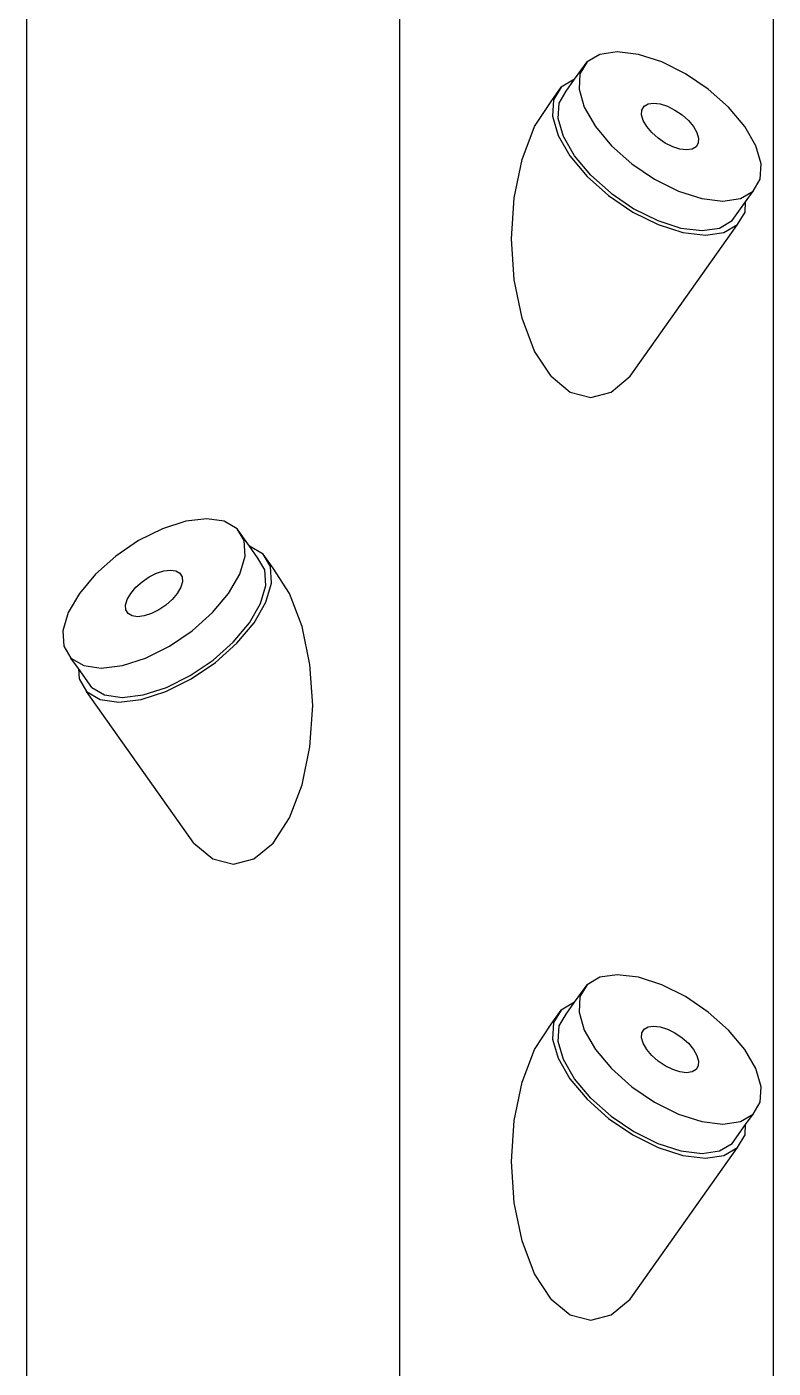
# Model space of a CAD drawing. Header units: metres. Extents: x -175 to 101, y -7 to 93.
# Drawn here: x 2.761 to 2.9406, y 1.602 to 1.9247 of the extents above; entities that cross this region are included whole.
import ezdxf

# ---------------------------------------------------------------- set-up
doc = ezdxf.new("R2010")
doc.units = ezdxf.units.M

msp = doc.modelspace()

# ---------------------------------------------------------------- linework, layer by layer
for p, q in [((2.76103, 0.0428), (2.76103, 1.98869)), ((2.85083, 0.0428), (2.85083, 1.98869)), ((2.94064, 1.98869), (2.94064, 0.0428)), ((2.89891, 1.91807), (2.89584, 1.91628)), ((2.90312, 1.91869), (2.89891, 1.91807)), ((2.9082, 1.91807), (2.90312, 1.91869)), ((2.91381, 1.91628), (2.9082, 1.91807)), ((2.89285, 1.91209), (2.89584, 1.91628)), ((2.89584, 1.91628), (2.89414, 1.91343)), ((2.91954, 1.91343), (2.91381, 1.91628)), ((2.89285, 1.91209), (2.8896, 1.91018)), ((2.89084, 1.90921), (2.89285, 1.91209)), ((2.89288, 1.91209), (2.89285, 1.91209)), ((2.89414, 1.91343), (2.89392, 1.90971)), ((2.92503, 1.90971), (2.91954, 1.91343)), ((2.88718, 1.90677), (2.8896, 1.91018)), ((2.88779, 1.90715), (2.88755, 1.9032)), ((2.8896, 1.91018), (2.88779, 1.90715)), ((2.88914, 1.90635), (2.89084, 1.90921)), ((2.89392, 1.90971), (2.89519, 1.90537)), ((2.92988, 1.90537), (2.92503, 1.90971)), ((2.88323, 1.9007), (2.88718, 1.90677)), ((2.88892, 1.90263), (2.88914, 1.90635)), ((2.89519, 1.90537), (2.89786, 1.90073)), ((2.90898, 1.90353), (2.90905, 1.90469)), ((2.90905, 1.90469), (2.90958, 1.90559)), ((2.90958, 1.90559), (2.91054, 1.90615)), ((2.91054, 1.90615), (2.91185, 1.90634)), ((2.91185, 1.90634), (2.91344, 1.90615)), ((2.91344, 1.90615), (2.91519, 1.90559)), ((2.91519, 1.90559), (2.91699, 1.90469)), ((2.91699, 1.90469), (2.9187, 1.90353)), ((2.93378, 1.90073), (2.92988, 1.90537)), ((2.8802, 1.8928), (2.88323, 1.9007)), ((2.88755, 1.9032), (2.8889, 1.89859)), ((2.89019, 1.8983), (2.88892, 1.90263)), ((2.89786, 1.90073), (2.90176, 1.89608)), ((2.90937, 1.90218), (2.90898, 1.90353)), ((2.91021, 1.90073), (2.90937, 1.90218)), ((2.91143, 1.89927), (2.91021, 1.90073)), ((2.9187, 1.90353), (2.92022, 1.90218)), ((2.92022, 1.90218), (2.92144, 1.90073)), ((2.92144, 1.90073), (2.92227, 1.89927)), ((2.93646, 1.89608), (2.93378, 1.90073)), ((2.8889, 1.89859), (2.89174, 1.89365)), ((2.89286, 1.89365), (2.89019, 1.8983)), ((2.91295, 1.89792), (2.91143, 1.89927)), ((2.91466, 1.89676), (2.91295, 1.89792)), ((2.92227, 1.89927), (2.92267, 1.89792)), ((2.92267, 1.89792), (2.9226, 1.89676)), ((2.90176, 1.89608), (2.90662, 1.89174)), ((2.91645, 1.89586), (2.91466, 1.89676)), ((2.9182, 1.8953), (2.91645, 1.89586)), ((2.91979, 1.89511), (2.9182, 1.8953)), ((2.92111, 1.8953), (2.91979, 1.89511)), ((2.92207, 1.89586), (2.92111, 1.8953)), ((2.9226, 1.89676), (2.92207, 1.89586)), ((2.93773, 1.89174), (2.93646, 1.89608)), ((2.87829, 1.88359), (2.8802, 1.8928)), ((2.89174, 1.89365), (2.89588, 1.88872)), ((2.89676, 1.88901), (2.89286, 1.89365)), ((2.90662, 1.89174), (2.9121, 1.88803)), ((2.9375, 1.88803), (2.93773, 1.89174)), ((2.89588, 1.88872), (2.90104, 1.88411)), ((2.89676, 1.88901), (2.90162, 1.88467)), ((2.9121, 1.88803), (2.91784, 1.88517)), ((2.9358, 1.88517), (2.9375, 1.88803)), ((2.90162, 1.88467), (2.9071, 1.88095)), ((2.91784, 1.88517), (2.92344, 1.88338)), ((2.93274, 1.88338), (2.9358, 1.88517)), ((2.93401, 1.88263), (2.9358, 1.88517)), ((2.87764, 1.87371), (2.87829, 1.88359)), ((2.90104, 1.88411), (2.90687, 1.88016)), ((2.92344, 1.88338), (2.92852, 1.88276)), ((2.92852, 1.88276), (2.93274, 1.88338)), ((2.9308, 1.8781), (2.93401, 1.88263)), ((2.93386, 1.88016), (2.93401, 1.88263)), ((2.90687, 1.88016), (2.91297, 1.87713)), ((2.9071, 1.88095), (2.91284, 1.8781)), ((2.91284, 1.8781), (2.91844, 1.87631)), ((2.92774, 1.87631), (2.9308, 1.8781)), ((2.93205, 1.87713), (2.93386, 1.88016)), ((2.90626, 1.84066), (2.93205, 1.87713)), ((2.91297, 1.87713), (2.91892, 1.87522)), ((2.91844, 1.87631), (2.92352, 1.87569)), ((2.91892, 1.87522), (2.92432, 1.87457)), ((2.92352, 1.87569), (2.92774, 1.87631)), ((2.92432, 1.87457), (2.9288, 1.87522)), ((2.9288, 1.87522), (2.93205, 1.87713)), ((2.87829, 1.86383), (2.87764, 1.87371)), ((2.8802, 1.85463), (2.87829, 1.86383)), ((2.88323, 1.84672), (2.8802, 1.85463)), ((2.88718, 1.84066), (2.88323, 1.84672)), ((2.88718, 1.84066), (2.89178, 1.83685)), ((2.90166, 1.83685), (2.90626, 1.84066)), ((2.89178, 1.83685), (2.89672, 1.83555)), ((2.89672, 1.83555), (2.90166, 1.83685)), ((2.79366, 1.80398), (2.78792, 1.80112)), ((2.79926, 1.80577), (2.79366, 1.80398)), ((2.80434, 1.80639), (2.79926, 1.80577)), ((2.80855, 1.80577), (2.80434, 1.80639)), ((2.81162, 1.80398), (2.80855, 1.80577)), ((2.81332, 1.80112), (2.81162, 1.80398)), ((2.81461, 1.79979), (2.81162, 1.80398)), ((2.78792, 1.80112), (2.78243, 1.7974)), ((2.81354, 1.7974), (2.81332, 1.80112)), ((2.78243, 1.7974), (2.77758, 1.79307)), ((2.81227, 1.79307), (2.81354, 1.7974)), ((2.81461, 1.79979), (2.81458, 1.79979)), ((2.81787, 1.79788), (2.81461, 1.79979)), ((2.81662, 1.79691), (2.81461, 1.79979)), ((2.81967, 1.79485), (2.81787, 1.79788)), ((2.82028, 1.79446), (2.81787, 1.79788)), ((2.81832, 1.79405), (2.81662, 1.79691)), ((2.81991, 1.7909), (2.81967, 1.79485)), ((2.82423, 1.7884), (2.82028, 1.79446)), ((2.77758, 1.79307), (2.77368, 1.78842)), ((2.78724, 1.78988), (2.78876, 1.79123)), ((2.78876, 1.79123), (2.79048, 1.79239)), ((2.79048, 1.79239), (2.79227, 1.79329)), ((2.79227, 1.79329), (2.79402, 1.79385)), ((2.79402, 1.79385), (2.79561, 1.79404)), ((2.79561, 1.79404), (2.79693, 1.79385)), ((2.79693, 1.79385), (2.79788, 1.79329)), ((2.79788, 1.79329), (2.79841, 1.79239)), ((2.79848, 1.79123), (2.79809, 1.78988)), ((2.79841, 1.79239), (2.79848, 1.79123)), ((2.8096, 1.78842), (2.81227, 1.79307)), ((2.81854, 1.79033), (2.81832, 1.79405)), ((2.77368, 1.78842), (2.771, 1.78378)), ((2.78519, 1.78697), (2.78603, 1.78842)), ((2.78603, 1.78842), (2.78724, 1.78988)), ((2.79725, 1.78842), (2.79603, 1.78697)), ((2.79809, 1.78988), (2.79725, 1.78842)), ((2.8057, 1.78378), (2.8096, 1.78842)), ((2.81727, 1.786), (2.81854, 1.79033)), ((2.81856, 1.78629), (2.81991, 1.7909)), ((2.82727, 1.78049), (2.82423, 1.7884)), ((2.78479, 1.78562), (2.78519, 1.78697)), ((2.78486, 1.78446), (2.78479, 1.78562)), ((2.7854, 1.78356), (2.78486, 1.78446)), ((2.7928, 1.78446), (2.79101, 1.78356)), ((2.79452, 1.78562), (2.7928, 1.78446)), ((2.79603, 1.78697), (2.79452, 1.78562)), ((2.8146, 1.78135), (2.81727, 1.786)), ((2.81572, 1.78135), (2.81856, 1.78629)), ((2.771, 1.78378), (2.76973, 1.77944)), ((2.78635, 1.783), (2.7854, 1.78356)), ((2.78767, 1.78281), (2.78635, 1.783)), ((2.78926, 1.783), (2.78767, 1.78281)), ((2.79101, 1.78356), (2.78926, 1.783)), ((2.80084, 1.77944), (2.8057, 1.78378)), ((2.8107, 1.77671), (2.8146, 1.78135)), ((2.81158, 1.77641), (2.81572, 1.78135)), ((2.76973, 1.77944), (2.76996, 1.77572)), ((2.79536, 1.77572), (2.80084, 1.77944)), ((2.82917, 1.77129), (2.82727, 1.78049)), ((2.76996, 1.77572), (2.77166, 1.77287)), ((2.78962, 1.77287), (2.79536, 1.77572)), ((2.80584, 1.77237), (2.8107, 1.77671)), ((2.80642, 1.77181), (2.81158, 1.77641)), ((2.77166, 1.77287), (2.77472, 1.77108)), ((2.77345, 1.77033), (2.77166, 1.77287)), ((2.78402, 1.77108), (2.78962, 1.77287)), ((2.80036, 1.76865), (2.80584, 1.77237)), ((2.80059, 1.76786), (2.80642, 1.77181)), ((2.77345, 1.77033), (2.7736, 1.76786)), ((2.77666, 1.7658), (2.77345, 1.77033)), ((2.77472, 1.77108), (2.77894, 1.77046)), ((2.77894, 1.77046), (2.78402, 1.77108)), ((2.79462, 1.7658), (2.80036, 1.76865)), ((2.82982, 1.76141), (2.82917, 1.77129)), ((2.7736, 1.76786), (2.77541, 1.76483)), ((2.77666, 1.7658), (2.77972, 1.76401)), ((2.78902, 1.76401), (2.79462, 1.7658)), ((2.79449, 1.76483), (2.80059, 1.76786)), ((2.77541, 1.76483), (2.77867, 1.76292)), ((2.8012, 1.72836), (2.77541, 1.76483)), ((2.77867, 1.76292), (2.78315, 1.76227)), ((2.77972, 1.76401), (2.78394, 1.76339)), ((2.78315, 1.76227), (2.78854, 1.76292)), ((2.78394, 1.76339), (2.78902, 1.76401)), ((2.78854, 1.76292), (2.79449, 1.76483)), ((2.82917, 1.75152), (2.82982, 1.76141)), ((2.82727, 1.74233), (2.82917, 1.75152)), ((2.82423, 1.73442), (2.82727, 1.74233)), ((2.82028, 1.72836), (2.82423, 1.73442)), ((2.8012, 1.72836), (2.8058, 1.72455)), ((2.81568, 1.72455), (2.82028, 1.72836)), ((2.8058, 1.72455), (2.81074, 1.72325)), ((2.81074, 1.72325), (2.81568, 1.72455)), ((2.89285, 1.69009), (2.89584, 1.69428)), ((2.89584, 1.69428), (2.89414, 1.69143)), ((2.89891, 1.69607), (2.89584, 1.69428)), ((2.90312, 1.69669), (2.89891, 1.69607)), ((2.9082, 1.69607), (2.90312, 1.69669)), ((2.91381, 1.69428), (2.9082, 1.69607)), ((2.91954, 1.69143), (2.91381, 1.69428)), ((2.89414, 1.69143), (2.89392, 1.68771)), ((2.92503, 1.68771), (2.91954, 1.69143)), ((2.88718, 1.68477), (2.8896, 1.68818)), ((2.8896, 1.68818), (2.88779, 1.68515)), ((2.89285, 1.69009), (2.8896, 1.68818)), ((2.89084, 1.68721), (2.89285, 1.69009)), ((2.89288, 1.69009), (2.89285, 1.69009)), ((2.89392, 1.68771), (2.89519, 1.68337)), ((2.92988, 1.68337), (2.92503, 1.68771)), ((2.88323, 1.6787), (2.88718, 1.68477)), ((2.88779, 1.68515), (2.88755, 1.6812)), ((2.88914, 1.68435), (2.89084, 1.68721)), ((2.88755, 1.6812), (2.8889, 1.67659)), ((2.88892, 1.68063), (2.88914, 1.68435)), ((2.89519, 1.68337), (2.89786, 1.67873)), ((2.90898, 1.68153), (2.90905, 1.68269)), ((2.90937, 1.68018), (2.90898, 1.68153)), ((2.90905, 1.68269), (2.90958, 1.68359)), ((2.90958, 1.68359), (2.91054, 1.68415)), ((2.91054, 1.68415), (2.91185, 1.68434)), ((2.91185, 1.68434), (2.91344, 1.68415)), ((2.91344, 1.68415), (2.91519, 1.68359)), ((2.91519, 1.68359), (2.91699, 1.68269)), ((2.91699, 1.68269), (2.9187, 1.68153)), ((2.9187, 1.68153), (2.92022, 1.68018)), ((2.93378, 1.67873), (2.92988, 1.68337)), ((2.8802, 1.6708), (2.88323, 1.6787)), ((2.89019, 1.6763), (2.88892, 1.68063)), ((2.89786, 1.67873), (2.90176, 1.67408)), ((2.91021, 1.67873), (2.90937, 1.68018)), ((2.91143, 1.67727), (2.91021, 1.67873)), ((2.92022, 1.68018), (2.92144, 1.67873)), ((2.92144, 1.67873), (2.92227, 1.67727)), ((2.93646, 1.67408), (2.93378, 1.67873)), ((2.8889, 1.67659), (2.89174, 1.67165)), ((2.89286, 1.67165), (2.89019, 1.6763)), ((2.91295, 1.67592), (2.91143, 1.67727)), ((2.91466, 1.67476), (2.91295, 1.67592)), ((2.91645, 1.67386), (2.91466, 1.67476)), ((2.9226, 1.67476), (2.92207, 1.67386)), ((2.92227, 1.67727), (2.92267, 1.67592)), ((2.92267, 1.67592), (2.9226, 1.67476)), ((2.89174, 1.67165), (2.89588, 1.66672)), ((2.89676, 1.66701), (2.89286, 1.67165)), ((2.90176, 1.67408), (2.90662, 1.66974)), ((2.9182, 1.6733), (2.91645, 1.67386)), ((2.91979, 1.67311), (2.9182, 1.6733)), ((2.92111, 1.6733), (2.91979, 1.67311)), ((2.92207, 1.67386), (2.92111, 1.6733)), ((2.93773, 1.66974), (2.93646, 1.67408)), ((2.87829, 1.66159), (2.8802, 1.6708)), ((2.90662, 1.66974), (2.9121, 1.66603)), ((2.9375, 1.66603), (2.93773, 1.66974)), ((2.89588, 1.66672), (2.90104, 1.66211)), ((2.89676, 1.66701), (2.90162, 1.66267)), ((2.9121, 1.66603), (2.91784, 1.66317)), ((2.9358, 1.66317), (2.9375, 1.66603)), ((2.90104, 1.66211), (2.90687, 1.65816)), ((2.90162, 1.66267), (2.9071, 1.65895)), ((2.91784, 1.66317), (2.92344, 1.66138)), ((2.93274, 1.66138), (2.9358, 1.66317)), ((2.93401, 1.66063), (2.9358, 1.66317)), ((2.87764, 1.65171), (2.87829, 1.66159)), ((2.9071, 1.65895), (2.91284, 1.6561)), ((2.92344, 1.66138), (2.92852, 1.66076)), ((2.92852, 1.66076), (2.93274, 1.66138)), ((2.9308, 1.6561), (2.93401, 1.66063)), ((2.93386, 1.65816), (2.93401, 1.66063)), ((2.90687, 1.65816), (2.91297, 1.65513)), ((2.91284, 1.6561), (2.91844, 1.65431)), ((2.92774, 1.65431), (2.9308, 1.6561)), ((2.93205, 1.65513), (2.93386, 1.65816)), ((2.90626, 1.61866), (2.93205, 1.65513)), ((2.91297, 1.65513), (2.91892, 1.65322)), ((2.91844, 1.65431), (2.92352, 1.65369)), ((2.91892, 1.65322), (2.92432, 1.65257)), ((2.92352, 1.65369), (2.92774, 1.65431)), ((2.92432, 1.65257), (2.9288, 1.65322)), ((2.9288, 1.65322), (2.93205, 1.65513)), ((2.87829, 1.64183), (2.87764, 1.65171)), ((2.8802, 1.63263), (2.87829, 1.64183)), ((2.88323, 1.62472), (2.8802, 1.63263)), ((2.88718, 1.61866), (2.88323, 1.62472)), ((2.88718, 1.61866), (2.89178, 1.61485)), ((2.90166, 1.61485), (2.90626, 1.61866)), ((2.89178, 1.61485), (2.89672, 1.61355)), ((2.89672, 1.61355), (2.90166, 1.61485))]:
    msp.add_line(p, q)

doc.saveas('drawing.dxf')
